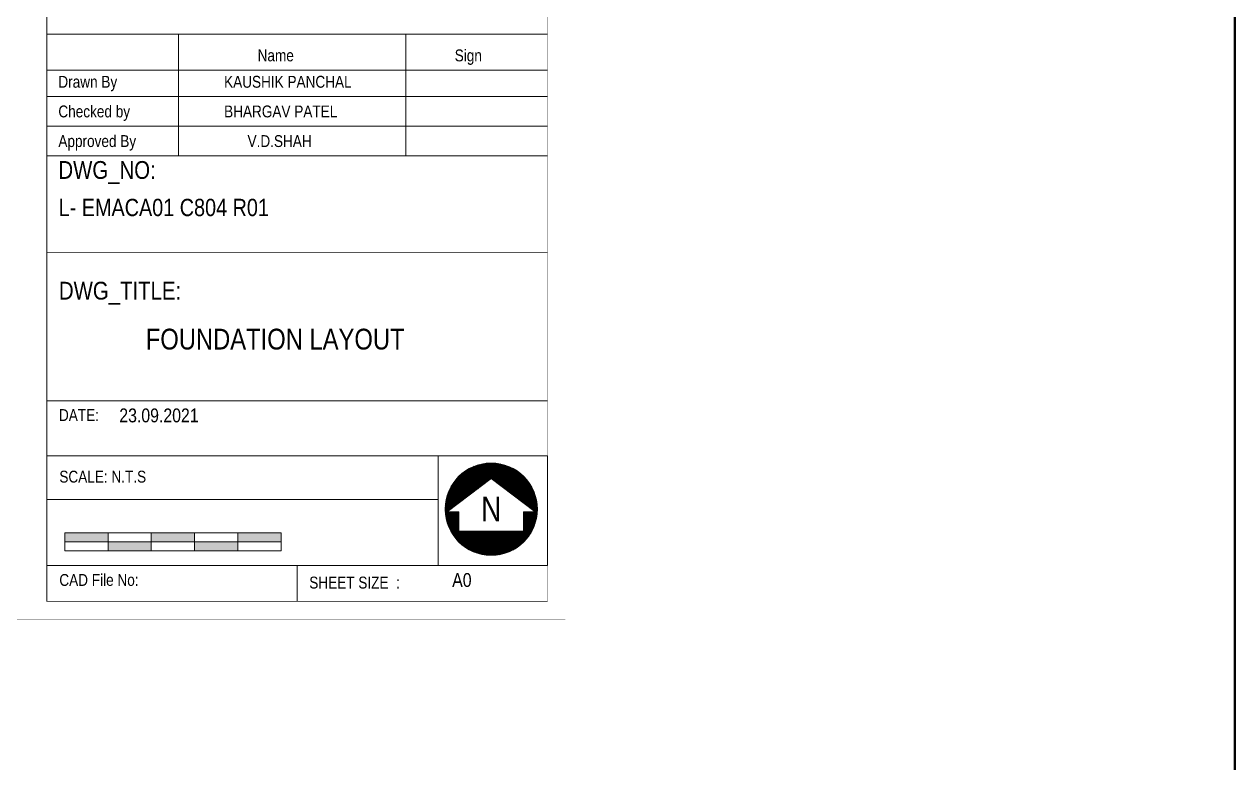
# Model space of a CAD drawing. Header units: millimetres. Extents: x 1112055 to 3390982, y -148532 to 766891.
# Drawn here: x 2055971 to 2100232, y 557863 to 584853 of the extents above; entities that cross this region are included whole.
import ezdxf
from ezdxf.enums import TextEntityAlignment as Align

# ---------------------------------------------------------------- set-up
doc = ezdxf.new("R2010")
doc.units = ezdxf.units.MM
doc.layers.add('B TITLE BLOCK', color=250, linetype='Continuous', lineweight=0)
doc.layers.add('tb text', color=7, linetype='Continuous', lineweight=13)
doc.layers.add('Layer 1', color=7, linetype='Continuous')
doc.styles.add('SWINC', font='swissc.ttf')

msp = doc.modelspace()

# ---------------------------------------------------------------- hatches: boundary and pattern name
at = {"layer": 'Layer 1', "lineweight": 0}
h = msp.add_hatch(dxfattribs=at)
h.set_pattern_fill('ANSI31', color=250, scale=8.428211, angle=360, style=0)
h.set_pattern_definition([(45, (1976670.068, 556122.631), (-18.921873, 18.921873), [])])
edge = h.paths.add_edge_path()
edge.add_arc((2073046.7, 567129.9), 1685.6, 0, 360)
h.paths.add_polyline_path([(2073046.7, 568251.9), (2074657.1, 567033.3), (2074226.6, 567033.3), (2074226.6, 566327.5), (2071866.7, 566327.5), (2071866.7, 567033.3), (2071436.3, 567033.3)], flags=16)
at = {"layer": 'tb text', "lineweight": 0}
for points in [[(2057456.1, 566267), (2057456.1, 565935.4), (2059037.2, 565935.4), (2059037.2, 566267)], [(2062151.8, 565935.4), (2062199.3, 565935.4), (2062199.3, 566267), (2062151.8, 566267), (2060618.2, 566267), (2060618.2, 565935.4)], [(2065361.3, 565935.4), (2065361.3, 566267), (2063780.3, 566267), (2063780.3, 565935.4)], [(2060618.2, 565603.8), (2060618.2, 565935.4), (2059037.2, 565935.4), (2059037.2, 565603.8)], [(2062199.3, 565935.4), (2062199.3, 565603.8), (2063780.3, 565603.8), (2063780.3, 565935.4)]]:
    msp.add_hatch(color=256, dxfattribs=at).paths.add_polyline_path(points)

# ---------------------------------------------------------------- linework, layer by layer
at = {"color": 1, "lineweight": 50}
msp.add_lwpolyline([(1893379.8, 766890.9), (2100231.9, 766890.9), (2100231.9, 515863.5), (1893379.8, 515863.5)], close=True, dxfattribs=at)
at = {"layer": 'B TITLE BLOCK', "color": 250, "lineweight": 0}
for p, q in [((2056799, 637748.8), (2056799, 563761.7)), ((2075101.6, 584488.4), (2056799, 584488.4)), ((2056799, 584488.4), (2075101.6, 584488.4)), ((2056799, 584488.4), (2075101.6, 584488.4)), ((2061616, 580040.1), (2061616, 584488.4)), ((2069924.4, 580040.1), (2069924.4, 584488.4)), ((2056799.5, 583170.8), (2075102.1, 583170.8)), ((2056799.5, 583170.8), (2075102.1, 583170.8)), ((2056799.5, 582207.5), (2075102.1, 582207.5)), ((2056799.5, 582207.5), (2075102.1, 582207.5)), ((2056799.5, 581123.8), (2075102.1, 581123.8)), ((2056799.5, 581123.8), (2075102.1, 581123.8)), ((2056799.5, 581123.8), (2075102.1, 581123.8)), ((2075102.1, 580040.1), (2056798.9, 580040.1)), ((2075102.1, 580040.1), (2056799.5, 580040.1)), ((2075101.6, 571095.1), (2056799.4, 571095.1)), ((2056799.2, 569078.3), (2075101.6, 569078.3)), ((2071099.9, 565076.6), (2071099.9, 569078.3)), ((2075101.6, 565076.6), (2075101.6, 569078.3)), ((2071099.9, 567484.6), (2056800.1, 567485.9)), ((2056799.2, 565076.6), (2075101.6, 565076.6)), ((2065950.4, 565076.6), (2065950.4, 563761.7))]:
    msp.add_line(p, q, dxfattribs=at)
at = {"layer": 'B TITLE BLOCK', "color": 1, "const_width": 8.39}
msp.add_lwpolyline([(1978206, 730781.9), (2075754.3, 730781.9), (2075754.3, 563109), (1978206, 563109)], close=True, dxfattribs=at)
at = {"layer": 'B TITLE BLOCK', "color": 250, "lineweight": 0}
for points, const_width in [([(1978858.7, 730129.2), (2075101.6, 730129.2), (2075101.6, 563761.7), (1978858.7, 563761.7)], 8.39), ([(2075101.6, 563761.7), (2056799, 563761.7), (2056799, 598671.5), (2075101.6, 598671.5)], 15.3), ([(2056799, 576503.5), (2075101.6, 576503.5), (2075101.6, 563761.7), (2056799, 563761.7)], 15.3)]:
    msp.add_lwpolyline(points, close=True, dxfattribs=dict(at, const_width=const_width))
at = {"layer": 'Layer 1', "lineweight": 0}
msp.add_lwpolyline([(2073046.7, 568251.9), (2071436.3, 567033.3), (2071866.7, 567033.3), (2071866.7, 566327.5), (2074226.6, 566327.5), (2074226.6, 567033.3), (2074657.1, 567033.3)], close=True, dxfattribs=at)
msp.add_circle((2073046.7, 567129.9), 1685.6, dxfattribs=at)
at = {"layer": 'tb text', "lineweight": 0}
for points in [[(2057456.1, 566267), (2062151.8, 566267), (2065361.3, 566267)], [(2057456.1, 565603.8), (2057456.1, 566267)], [(2059037.2, 565603.8), (2059037.2, 566267)], [(2060618.2, 565603.8), (2060618.2, 566267)], [(2062199.3, 565603.8), (2062199.3, 566267)], [(2063780.3, 565603.8), (2063780.3, 566267)], [(2065361.3, 565603.8), (2065361.3, 566267)], [(2057456.1, 565935.4), (2062151.8, 565935.4), (2065361.3, 565935.4)], [(2057456.1, 565603.8), (2062151.8, 565603.8), (2065361.3, 565603.8)]]:
    msp.add_lwpolyline(points, dxfattribs=at)

# ---------------------------------------------------------------- texts
at = {"layer": 'tb text', "lineweight": 0, "style": 'SWINC'}
for s, height, p in [('Name', 433.48, (2064504.1, 583495.9)), ('Sign', 433.48, (2071711.5, 583495.9)), ('Drawn By', 433.48, (2057219.3, 582532.6)), ('KAUSHIK PANCHAL', 433.483, (2063279.4, 582532.6)), ('Checked by', 433.48, (2057219.3, 581448.9)), ('BHARGAV PATEL', 433.483, (2063279.4, 581448.9)), ('Approved By', 433.483, (2057219.3, 580365.2)), ('V.D.SHAH', 433.48, (2064136.4, 580365.2)), ('L- EMACA01 C804 R01', 632.163, (2057231.1, 577840.1)), ('FOUNDATION LAYOUT', 758.596, (2060415.1, 572965.5)), ('23.09.2021', 505.69, (2059447.7, 570304.2))]:
    msp.add_text(s, height=height, dxfattribs=at).set_placement(p)
at = {"layer": 'tb text', "color": 7, "lineweight": 0, "style": 'SWINC'}
for s, height, p in [('DATE: ', 433.45, (2057241.9, 570353.5)), ('SCALE: N.T.S', 433.451, (2057256, 568101.7)), ('CAD File No:', 433.451, (2057255.3, 564326.5)), ('SHEET SIZE  : ', 433.451, (2066392.9, 564230.9))]:
    msp.add_text(s, height=height, dxfattribs=at).set_placement(p)
msp.add_text('N', height=894, dxfattribs=at).set_placement((2073047.8, 567137.9), align=Align.MIDDLE_CENTER)
at = {"layer": 'tb text', "lineweight": 0, "insert": (2071618.5, 564795.4), "char_height": 505.69, "width": 19243.773, "attachment_point": 1, "style": 'SWINC'}
msp.add_mtext('A0', dxfattribs=at)
at = {"layer": 'tb text', "color": 7, "lineweight": 0, "style": 'SWINC'}
for tag, p, s, height in [('DWG_NO:', (2057220.8, 579201.3), 'XXX-XXXX-XXX-XXX', 650.225), ('DWG_TITLE:', (2057240.1, 574789.8), '', 650.2)]:
    msp.add_attdef(tag, p, s, height=height, dxfattribs=at)

doc.saveas('drawing.dxf')
